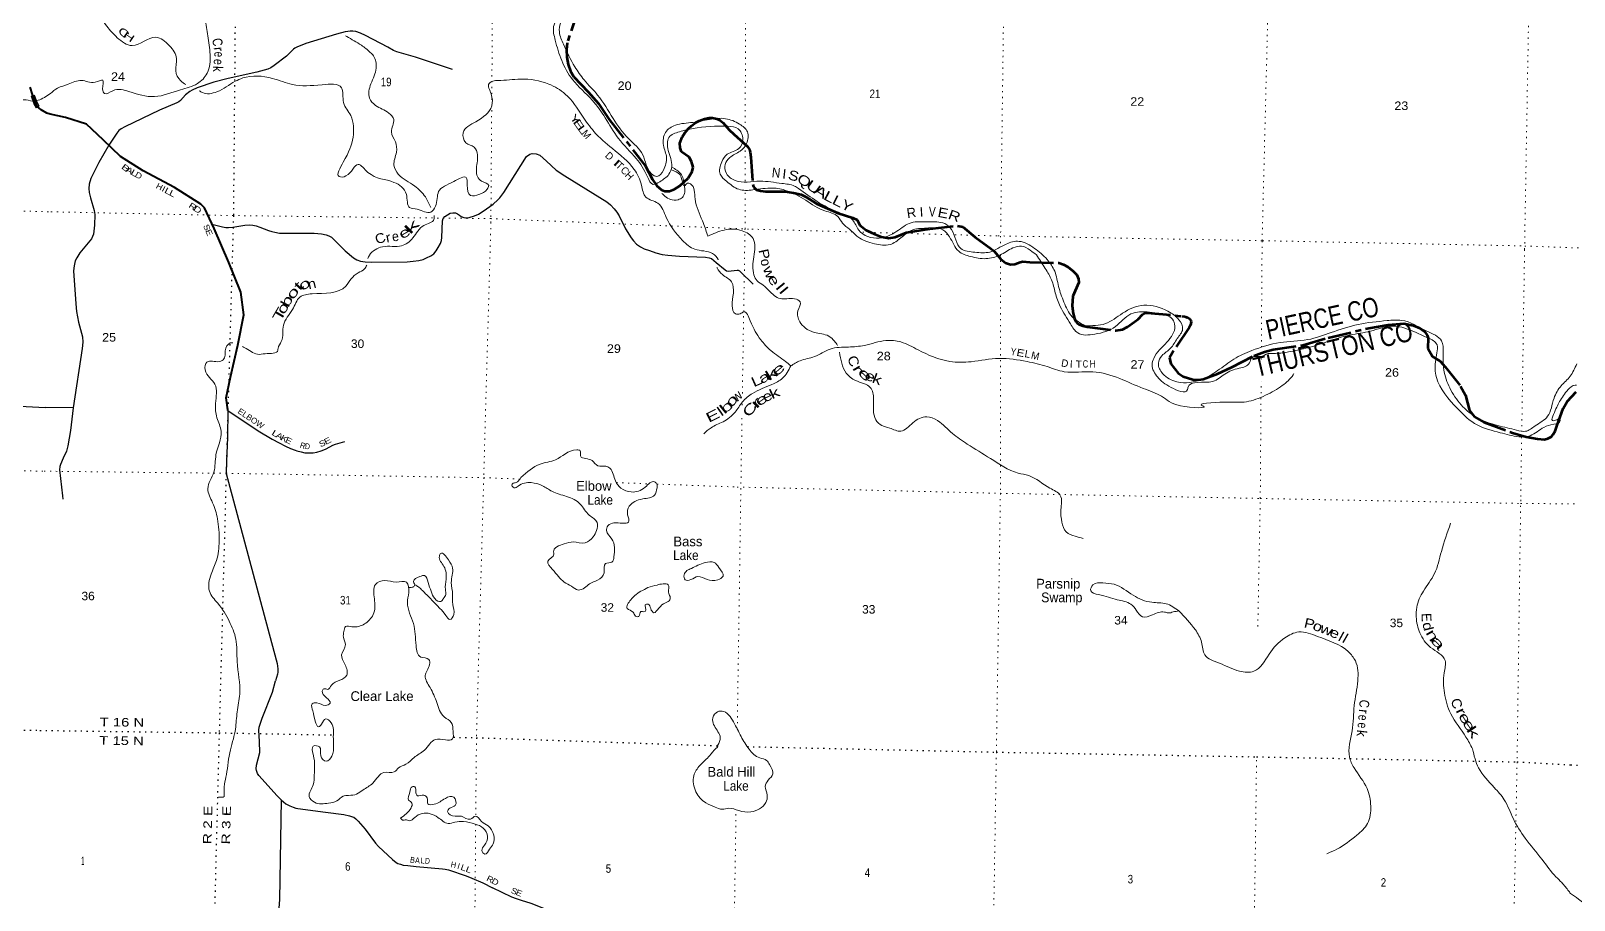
# Model space of a CAD drawing. Header units: feet. Extents: x -518066 to -250644, y -364975 to -177792.
# Drawn here: x -377218 to -345548, y -248936 to -231097 of the extents above; entities that cross this region are included whole.
import ezdxf
from ezdxf.enums import TextEntityAlignment as Align

# ---------------------------------------------------------------- set-up
doc = ezdxf.new("R2010")
doc.units = ezdxf.units.FT
doc.header["$LTSCALE"] = 80
doc.linetypes.add('DOTTED', pattern=[1.5, 0.3, -1.2])
doc.linetypes.add('LONG_DASH_SHORT_DASH', pattern=[9.9, 6, -1.2, 1.5, -1.2])
for name, color, linetype, lineweight in [('11', 7, 'LONG_DASH_SHORT_DASH', 60), ('26', 7, 'Continuous', 40), ('29', 7, 'Continuous', 25), ('30', 7, 'Continuous', 13), ('39', 7, 'Continuous', 13), ('41', 7, 'Continuous', 13), ('6', 7, 'DOTTED', 25), ('61', 7, 'Continuous', 13), ('7', 7, 'DOTTED', 13)]:
    doc.layers.add(name, color=color, linetype=linetype, lineweight=lineweight)
doc.layers.add('12', color=7, linetype='Continuous')
doc.layers.add('27', color=7, linetype='Continuous')

msp = doc.modelspace()

# ---------------------------------------------------------------- linework, layer by layer
at = {"layer": '11'}
for points in [[(-365982.93, -230642.58), (-366212.94, -231343.45), (-366228.82, -231488.41), (-366220.82, -231635.11), (-366193.51, -231786.57), (-366146.11, -231924.13), (-366073.79, -232037.65), (-365930.8, -232188.96), (-365782.3, -232345.1), (-365570.2, -232585.72), (-365347.85, -232913.05), (-364604.91, -233875.25)], [(-364604.91, -233875.25), (-364463.32, -234149.46), (-364375.22, -234275.52), (-364278.59, -234358.71), (-364208.24, -234389.39), (-364115.47, -234386.81), (-364006.77, -234344.73), (-363897.46, -234274.2), (-363728.88, -234117.56), (-363645.02, -233982.35), (-363627.97, -233890.93), (-363657.49, -233778.5), (-363710.15, -233686.11), (-363864.04, -233582.22), (-363894.91, -233499.45), (-363897.77, -233401.24), (-363849.83, -233276.33), (-363798.47, -233190.78), (-363725.06, -233101.73), (-363660.31, -233043.61), (-363571.24, -232980.77), (-363503.72, -232943.35), (-363392.27, -232900.91), (-363296.71, -232883.7), (-363229.07, -232883.64), (-363142.9, -232902.05), (-363079.18, -232931.07), (-363011.18, -232982.17), (-362888.91, -233129.3), (-362791.63, -233219.85), (-362590.22, -233399.03), (-362514.98, -233472.35), (-362473.47, -233532.09), (-362454.26, -233584.08), (-362443.26, -233688.7), (-362402.33, -234250.45), (-362390.98, -234295.41), (-362324.01, -234355.79), (-362242.01, -234379.36), (-362139.2, -234396.45), (-361747.24, -234395.8), (-361568.86, -234417.71), (-361410.24, -234457.73), (-361316.36, -234503.37), (-361091.58, -234647.3), (-360651.92, -234840.26), (-360351.56, -234930.97), (-360259.6, -234971.76), (-360207.67, -235086.63), (-360076.31, -235185.28), (-359901.56, -235271.03), (-359758.51, -235325.39), (-359612.28, -235351.12), (-359479.39, -235330.89), (-359250.47, -235237.25), (-358770.62, -235158.21), (-358199.07, -235095.06), (-358094.64, -235116.55), (-357836.55, -235327.6), (-357512.01, -235569.57), (-357441.2, -235627.81), (-357315.61, -235780.77), (-357220.14, -235859.09), (-357112.11, -235892.19), (-357027.65, -235887.85), (-356913.04, -235841.26), (-356863.1, -235832.86), (-356714.41, -235840.76), (-356123.13, -235860.56), (-356027.98, -235888.32), (-355940.98, -235938.42), (-355826.76, -236028.94), (-355755.5, -236106.11), (-355717.72, -236183.36), (-355715.07, -236260.09), (-355835.81, -236542), (-355847.93, -236738.39), (-355828.84, -236896.02), (-355801.69, -237003.06), (-355774.94, -237061.34), (-355747.29, -237096.01), (-355704.93, -237124.84), (-355631.18, -237153.19), (-355538.47, -237174.13), (-354943.74, -237245.75), (-354813.4, -237227.09), (-354710.3, -237168.61), (-354570.14, -237065.77)], [(-354570.14, -237065.77), (-354496.95, -237010.85), (-354403.96, -236914.53), (-354362.44, -236887.09), (-354341.38, -236880.8), (-354311.36, -236880.4), (-353599.21, -236950.81), (-353539.68, -236959.28), (-353489.07, -236975.94), (-353442.04, -237003.25), (-353412.68, -237039.14), (-353407.27, -237067.64), (-353410.7, -237101.28), (-353423.53, -237139.83), (-353446.45, -237184.04), (-353799.72, -237713.33), (-353850.46, -237809.84), (-353823.53, -237932.48), (-353671.71, -238118.61), (-353569.74, -238188.57), (-353370.3, -238253.03), (-353248.31, -238259.23), (-353158.96, -238244.83), (-352867.22, -238136.76), (-352574.62, -237998.88), (-352122.17, -237766.17), (-351900.26, -237681.04), (-351726.41, -237633.28), (-351115.06, -237547.75), (-350597.61, -237395.76), (-349760.34, -237196.57), (-349362.27, -237128.29), (-349040.27, -237099.21), (-348846.1, -237141.26), (-348713.13, -237197.45), (-348618.97, -237267.62), (-348563.9, -237342.07), (-348542.66, -237401.18), (-348552.15, -237610.23), (-348456.36, -237780.48), (-348294.59, -237876.06), (-348192.42, -237992.18), (-347878.04, -238389.8), (-347778.79, -238573.48), (-347691.84, -238889.29), (-347589.13, -239019.6), (-347403.81, -239124.46), (-346811.69, -239347.83), (-346532.53, -239431.01), (-346296.95, -239472.02), (-346156.6, -239479.87), (-346089.17, -239464.79), (-346019.85, -239425.48), (-345983.14, -239388.17), (-345936.4, -239313.02), (-345892.71, -239189.86), (-345774.11, -238846.59), (-345688.87, -238705.83), (-345503.5, -238502.34)]]:
    msp.add_lwpolyline(points, dxfattribs=at)
at = {"layer": '26'}
for points in [[(-377079.56, -232653.84), (-377122.78, -232576.93), (-377187.38, -232399.55), (-377234.23, -232252.66)], [(-376824.36, -232806.98), (-376892.61, -232783.12), (-377006.06, -232720.41), (-377054.21, -232676.8), (-377079.56, -232653.84)], [(-373177.36, -238890.42), (-373177.33, -238874.6), (-373210.37, -238626.77), (-373120.62, -238201.54), (-372969.68, -237543.78), (-372849.32, -236921.83), (-372909.83, -236462.45), (-373157.25, -235849.79), (-373459.83, -235149.92), (-373655.43, -234729), (-373695.93, -234685.19), (-373730.46, -234654.96), (-374272.93, -234308.63), (-374915.54, -233966.37), (-375377.94, -233672.72), (-375731.28, -233334.23), (-376074.81, -233013.97), (-376504.99, -232873.6), (-376824.36, -232806.98)]]:
    msp.add_lwpolyline(points, dxfattribs=at)
at = {"layer": '29'}
msp.add_line((-376351.73, -238836.19), (-376923.74, -238826.94), dxfattribs=at)
for points in [[(-368568.57, -231890.46), (-369325.07, -231639.15), (-369704.91, -231526.86), (-369777.2, -231497.71), (-369894.83, -231431.86), (-370348.04, -231190.02), (-370452.7, -231145.75), (-370550.9, -231112.29), (-370608.09, -231104.72), (-370663.13, -231103.65), (-370713.84, -231109.04), (-370771.03, -231116.61), (-370943.69, -231164.11), (-371578.18, -231358.44), (-371759.47, -231431.86), (-371798.32, -231453.45), (-371828.53, -231475.04), (-371975.28, -231617.55), (-372225.63, -231807.57), (-372292.53, -231855.07), (-372355.12, -231885.3), (-372579.56, -231945.76), (-373170.9, -232071)], [(-373170.9, -232071), (-373462.25, -232148.74), (-373807.55, -232265.34), (-373910.07, -232311.76), (-373954.31, -232338.75), (-374044.95, -232412.17), (-374148.54, -232524.45), (-374179.84, -232551.44), (-374221.92, -232576.27), (-374575.86, -232727.42), (-375288.05, -233064.26), (-375367.9, -233107.45), (-375413.22, -233141.99), (-375456.39, -233193.82), (-375617.16, -233443.56)], [(-375617.16, -233443.56), (-375823.28, -233798.4), (-375987.3, -234126.61), (-376023.99, -234245.36), (-376030.46, -234333.9), (-376018.59, -234414.87), (-375995.93, -234523.91), (-375918.24, -234783.02), (-375908.52, -234866.16), (-375909.6, -235085.32), (-375935.5, -235266.7), (-375973.27, -235367.1), (-376039.09, -235448.08), (-376211.75, -235655.37), (-376275.41, -235751.45), (-376306.71, -235819.47), (-376331.52, -235915.56), (-376341.24, -236018.12), (-376298.07, -236700.45), (-376281.88, -236854.84), (-376237.64, -237071.84), (-376159.95, -237374.14), (-376152.39, -237485.35), (-376168.58, -237615.98), (-376351.73, -238836.19)], [(-369096.26, -235756.87), (-369008.87, -235710.46), (-368951.67, -235670.51), (-368898.8, -235613.29), (-368856.71, -235545.27), (-368814.63, -235457.83), (-368793.05, -235397.37), (-368783.33, -235337.98), (-368774.7, -235169.56), (-368770.38, -234992.5), (-368757.43, -234949.32), (-368722.9, -234906.13), (-368666.79, -234869.43), (-368610.68, -234841.35), (-368556.72, -234830.56), (-368507.08, -234832.71), (-368461.76, -234849.99), (-368420.76, -234880.22), (-368386.22, -234903.98), (-368334.43, -234927.72), (-368289.11, -234936.37), (-368222.2, -234927.72), (-368114.3, -234893.17), (-368032.28, -234856.47), (-367937.33, -234798.17), (-367732.3, -234651.34), (-367633.02, -234564.97), (-367592.02, -234521.78), (-367510.01, -234413.82), (-367043.84, -233675.34), (-366981.25, -233627.84), (-366927.3, -233610.57), (-366847.45, -233619.21), (-366776.23, -233645.12), (-366633.79, -233770.35), (-366435.24, -233956.05), (-366258.27, -234072.65), (-365395, -234608.15)], [(-365395, -234608.15), (-365322.7, -234665.38), (-365250.41, -234746.34), (-365195.37, -234820.84), (-365146.82, -234893.17), (-365013.01, -235156.61), (-364900.78, -235346.62), (-364853.31, -235407.08), (-364790.71, -235471.86), (-364706.55, -235528), (-364628.85, -235566.87), (-364525.26, -235605.73), (-364393.61, -235651.08), (-364261.97, -235683.47), (-364145.42, -235698.59), (-363908.03, -235722.33), (-363372.8, -235743.93), (-363296.19, -235751.49), (-363251.94, -235769.84), (-363152.67, -235851.89), (-362971.38, -236003.04), (-362940.09, -236019.24), (-362906.64, -236028.95), (-362725.35, -236007.36), (-362700.54, -236006.28), (-362676.8, -236019.24), (-362651.97, -236041.91), (-362397.31, -236296.7)], [(-373501.06, -235061.18), (-373288.52, -235118.81), (-373218.37, -235130.69), (-373161.18, -235131.77), (-373071.61, -235122.05), (-372825.58, -235087.5), (-372723.08, -235077.78), (-372661.56, -235083.18), (-372595.74, -235097.22), (-372519.12, -235126.37), (-372338.92, -235192.23), (-372270.6, -235211.28), (-372211.59, -235228.93), (-372114.14, -235246.91), (-372048.64, -235247.29), (-371858.72, -235247.29), (-371401.19, -235251.6), (-371254.44, -235262.4), (-371159.47, -235281.83), (-371103.37, -235303.43), (-371051.57, -235333.66), (-370930.71, -235445.94), (-370766.69, -235614.36), (-370598.35, -235756.87), (-370530.37, -235792.5), (-370455.91, -235821.65), (-370355.56, -235835.69), (-370235.78, -235843.24), (-369493.37, -235834.61), (-369370.35, -235825.97), (-369255.97, -235808.7), (-369169.64, -235787.11), (-369096.26, -235756.87)], [(-377831.46, -238779.19), (-376927.01, -238826.86)], [(-376351.73, -238836.19), (-376401.67, -239295.9), (-376457.78, -239611.16), (-376488, -239723.44), (-376552.74, -239865.95), (-376613.17, -239995.51), (-376626.12, -240038.69), (-376630.43, -240103.47), (-376565.69, -240638.97), (-376561.37, -240708.06)], [(-373177.36, -238890.42), (-373183.85, -239434.11), (-373206.51, -239931.82), (-373210.83, -240177.98), (-372277.41, -243649.04), (-372165.19, -244080.89), (-372152.25, -244186.69), (-372152.25, -244255.79), (-372156.56, -244296.82), (-372199.72, -244435.02)], [(-373177.36, -238890.42), (-372551.51, -239302.37), (-372264.48, -239477.27), (-372124.19, -239552.86), (-371990.39, -239619.79), (-371886.79, -239667.31), (-371796.15, -239704), (-371757.3, -239716.97), (-371673.13, -239738.55), (-371597.6, -239753.68), (-371532.85, -239755.82), (-371427.1, -239753.66), (-371347.25, -239745.04), (-371260.92, -239716.95), (-371172.44, -239682.42), (-371081.79, -239632.74), (-371019.21, -239600.35), (-370965.25, -239578.77), (-370774.25, -239523.71)], [(-372084.31, -246878.36), (-372163.42, -246795.96), (-372538.64, -246375.21), (-372564.34, -246334.81), (-372586.83, -246278.56), (-372592.45, -246241.06), (-372586.22, -246165.41), (-372516.68, -245908.86), (-372523.84, -245679.48), (-372537.01, -245450.01), (-372530.61, -245387.93), (-372475.89, -245223.52), (-372468.18, -245203.51), (-372261.99, -244671.18), (-372199.72, -244435.02)], [(-372084.31, -246878.36), (-372115.56, -248922.04), (-372141.45, -249284.8), (-372167.36, -249457.55), (-372193.25, -249569.83), (-372417.7, -250303.99), (-372538.56, -250658.12), (-372598.99, -250908.6), (-372605.47, -250992.81), (-372588.21, -251053.27), (-372521.3, -251159.08), (-372357.27, -251349.09), (-372193.25, -251539.11), (-371856.57, -251996.88), (-371757.3, -252122.12), (-371511.26, -252351.01)], [(-372084.31, -246878.36), (-371986.06, -246957.08), (-371906.21, -247002.42), (-371834.99, -247030.49), (-371783.19, -247045.61), (-371736.79, -247055.33), (-371171.34, -247133.06), (-370795.82, -247180.57), (-370680.35, -247203.24), (-370618.85, -247223.75), (-370590.79, -247236.71), (-370550.86, -247265.86), (-370497.99, -247318.76), (-370359.86, -247478.55), (-370144.04, -247763.58), (-370083.61, -247834.84), (-369798.73, -248104.75), (-369721.04, -248163.05), (-369685.42, -248185.72), (-369634.71, -248199.76), (-369575.36, -248215.95), (-369479.32, -248225.67), (-369310.98, -248242.94), (-368771.43, -248290.45), (-368718.55, -248300.16), (-368650.57, -248316.36), (-368283.68, -248437.28), (-368171.45, -248482.62), (-367942.68, -248584.11), (-367744.13, -248683.44)], [(-365588.04, -249462.73), (-365953.43, -249282.98), (-366193.31, -249182.91), (-366259.3, -249162.8), (-366339.47, -249147.21), (-366601.81, -249130.41), (-366694.56, -249106.37), (-366954.45, -249004.43), (-367149.9, -248944.79), (-367255.31, -248909.08), (-367344.58, -248874.64), (-367744.13, -248683.44)]]:
    msp.add_lwpolyline(points, dxfattribs=at)
at = {"layer": '39'}
for points in [[(-375275.25, -226010.1), (-375603.82, -226696.6), (-376007.53, -227340.7), (-376226.23, -227965.04), (-376456.19, -228685.73), (-376601.28, -229204.48), (-376500.42, -229647.96), (-376111.62, -230189.58), (-375858.8, -230685.25), (-375657.97, -231003.38), (-375444.02, -231237.25), (-375138.82, -231399.92), (-374656.69, -231227.16), (-374373.75, -231403.62), (-374228.43, -231664.76), (-374245.67, -231917.81), (-374145.75, -232116.06), (-374037.74, -232200.83)], [(-374252.89, -226026.92), (-374427.81, -226279.4), (-374465.61, -226570.37), (-374468.59, -227127.11), (-374435.36, -227678.28), (-374396.65, -227954.14), (-374361.75, -228372.67), (-374321.82, -228710.86), (-374246.15, -228920.86), (-373967.47, -229117.37), (-373650.23, -229121.4), (-373301.94, -229051.46), (-373116.51, -228997.54), (-372797.48, -228858.89), (-372641.35, -228899.06), (-372507.73, -228973.12), (-372509.71, -228971.09), (-372245.26, -229020.68), (-371909.29, -228972.69), (-371596.41, -228844.01), (-371389.62, -228848.65), (-371068.18, -228997.46), (-370815.87, -229374.53), (-370596.82, -229680.83), (-370380.02, -230007.2), (-370195.16, -230158.29), (-369771.99, -230201.86), (-369120.64, -230145.83), (-368805.64, -230009.13), (-368396.48, -229889.71), (-367963.96, -229828.88), (-367643.04, -229859.1), (-367542.92, -229882.48), (-367526.07, -229820.38), (-367313.6, -229851.23), (-366888.62, -229910.9), (-366292.8, -230119.48), (-365993.19, -230247.91), (-365940.24, -230349.09), (-366032.09, -230466.51), (-366324.55, -230728.11), (-366490.75, -231009.41), (-366458.07, -231285.2), (-366324.81, -231706.99), (-366102.75, -232093.72), (-365700.44, -232518.93), (-365429.91, -232884.18), (-365164.01, -233297.6), (-364793.74, -233716.37), (-364561.54, -234095.2), (-364448.99, -234247.38), (-364313.76, -234192.82), (-364125.08, -234040.45), (-364066.87, -233882.4), (-364136.99, -233549.86), (-364123.59, -233282.69), (-363909.27, -233166.83), (-363627.28, -233100.06), (-362911.81, -233054.89), (-362703.6, -233105.78), (-362607.94, -233324.08), (-362688.62, -233511.99), (-362927.06, -233629.56), (-363037.46, -233784.94), (-363070.79, -234039.79), (-362936.1, -234188.23), (-362691.1, -234348.13), (-362402.1, -234361.86), (-361995.96, -234322.8), (-361709.47, -234376.69), (-361316.35, -234574.65), (-360923.45, -234790.7), (-360657.85, -234908.65), (-360559.18, -235046.59), (-360418.11, -235166.97), (-360245.4, -235325.95), (-359905.78, -235466.95), (-359586.66, -235481.06), (-359364.05, -235345.2), (-359151.26, -235191.12), (-358841.42, -235144.81), (-358528.4, -235164.88), (-358367.71, -235321.69), (-358176.66, -235619.59), (-357933.02, -235727.21), (-357618.29, -235771.41), (-357330.21, -235698.7), (-357065.28, -235551.32), (-356886.08, -235513.39), (-356712.46, -235600.02), (-356583.06, -235690.11)], [(-374013.27, -226030.89), (-374209.94, -226360.56), (-374292.77, -226719.3), (-374294.64, -227187.61), (-374265.85, -227772.89), (-374235.44, -228707.94), (-374163.34, -228883.73), (-373771.35, -229011.32), (-373279.77, -228884.91), (-373182.43, -228809.77), (-373185.13, -228705.22), (-373133.7, -228607.38), (-373089.57, -228611.96), (-373064.41, -228686.65), (-373073.75, -228791.05), (-373001.7, -228810.06), (-372820.03, -228735.99), (-372537.61, -228793.85), (-372251.87, -228908.04), (-371905.84, -228858.17), (-371591.33, -228759.65), (-371232.28, -228792.36), (-370946.98, -228940.71), (-370765.69, -229216.38), (-370654.74, -229336.38), (-370486.03, -229654.1), (-370218.46, -229934.88), (-369876.84, -230075.91), (-369406.32, -230027.62), (-369124.79, -229997.03), (-368706.61, -229799.34), (-368063.07, -229725.11), (-367500.44, -229698.1), (-367074.7, -229697.48), (-366436.5, -229888.51), (-365983.75, -230135.47), (-365854.06, -230362.24), (-365908.74, -230558.53), (-366146.13, -230752.49), (-366349.29, -230938.85), (-366371.62, -231117.46), (-366288.47, -231371.78), (-366053.34, -231837.07), (-365861.91, -232104.83), (-365586.69, -232415.86), (-365269.41, -232896.27), (-364953.28, -233308.32), (-364662.25, -233639.66), (-364478.44, -234033.95), (-364374.66, -234085.52), (-364236.44, -233952.6), (-364172.99, -233698.14), (-364234.08, -233446.11), (-364194.58, -233179.28), (-363991.93, -233033.12), (-363633.75, -232975.36), (-362960.06, -232899.51), (-362676.28, -233009.65), (-362513.63, -233170.51), (-362530.67, -233407.47), (-362661.14, -233562.59), (-362875.72, -233698.56), (-362969.82, -233836.05), (-362944.06, -234023.31), (-362767.16, -234168.27), (-362255.23, -234180.81), (-361806.01, -234228.73), (-361547.63, -234282.27), (-361465.91, -234331.55), (-361083.69, -234597.71), (-360644.69, -234820.38), (-360355.47, -234976.82), (-360227.57, -235185.48), (-359807.94, -235351.61), (-359446.69, -235209.48), (-359153.3, -235034.32), (-358809.68, -235016.58), (-358460.72, -235053.18), (-358325.68, -235173.48), (-358135.79, -235563.83), (-357843.56, -235639.91), (-357538.26, -235635.75), (-357202.84, -235471.18), (-356939.08, -235416.24), (-356619.59, -235561), (-356363.41, -235789.38), (-356207.77, -236028.54), (-356127.36, -236341.12), (-356018.94, -236662.09), (-355852.03, -236963.71), (-355585.23, -237145.99)], [(-374259.64, -228903.67), (-374198.41, -229277.24), (-374237.68, -229684.78), (-374202.81, -229946.52), (-374054.54, -230292.12), (-373833.35, -230588.4), (-373658.03, -230859.97), (-373585.98, -231198.57), (-373540.59, -231581.05), (-373599.62, -231964.21), (-373801.13, -232178.73), (-374144.11, -232305.02), (-374682.05, -232444.91), (-375204.91, -232343.79), (-375538.03, -232325.48), (-375705.44, -232383.65), (-375746.39, -232286.65), (-375744.2, -232111.81), (-375899.31, -232150.04), (-376177.99, -232114.33), (-376452.07, -232191.25), (-376669.98, -232272.9), (-376817.63, -232383.63)], [(-370760.88, -231196.85), (-370734.56, -231212.72), (-370435.58, -231391.4), (-370252.68, -231538.44), (-370189.29, -231607.59), (-370132.21, -231859.57), (-370238.68, -232181.83), (-370268.49, -232476.92), (-370143.84, -232625.24), (-369872.72, -232783.46), (-369771.96, -232915.39), (-369819.32, -233168.05), (-369737.57, -233374.11), (-369716.1, -233583.42), (-369767.7, -233854.12), (-369677.64, -234038.18), (-369341.32, -234281.65), (-369121.23, -234505.55), (-369009.97, -234718.49)], [(-373762.38, -232325.4), (-373699.05, -232364.95), (-373401.61, -232346.62), (-373025.39, -232132.32), (-372869.9, -232063.94), (-372261.53, -232071.68), (-371851.46, -232199.51), (-371238.99, -232201.26), (-370844.15, -232262.57), (-370799.8, -232568.65), (-370652.55, -232835.85), (-370605.88, -233276.64), (-370807.13, -233790.65), (-370893.2, -234087.04), (-370752.47, -234074.76), (-370500.46, -233836.76), (-370299.69, -234000.12), (-369766.1, -234205.89), (-369512.15, -234452.33), (-369445.29, -234724.54), (-369289.06, -234756.67), (-369010.7, -234818.51), (-368914.79, -234697.11), (-368850.76, -234396.43), (-368540.91, -234189.31), (-368282.84, -234108.18), (-368264.68, -234261.17), (-368195.06, -234473.1), (-368022.13, -234455.2), (-367854.06, -234344.78), (-367823.03, -234272.81), (-367970.5, -234182.5), (-368076.2, -233964.07), (-368052.05, -233640.77), (-368122.39, -233485.1), (-368289.91, -233392.52), (-368345.59, -233188.8), (-368085.68, -232960.95), (-367760.3, -232637.46), (-367773.28, -232392.07), (-367814.73, -232174.46), (-367633.24, -232114.46), (-367629.22, -232114.51), (-367166.99, -232086.22), (-366589.91, -232188.03), (-366253.11, -232393.31), (-365897.34, -232846.07), (-365664.33, -233160.59), (-365283.19, -233513.17), (-364836.71, -233938.94), (-364688.15, -234262.43), (-364596.87, -234508.81), (-364351.44, -234634.55), (-364178.36, -234924.18), (-363842.94, -235398.79), (-363592.18, -235578.86), (-363227.79, -235665.91), (-363110.89, -235792.01), (-363110.18, -235793.52)], [(-376817.63, -232383.63), (-377070.5, -232519.76), (-377181.8, -232539.47)], [(-377181.8, -232539.47), (-377511.59, -232541.01), (-377637.59, -232705.57), (-377758.26, -233007.17), (-378225.41, -233327.9), (-378739.64, -233587.27), (-379134.75, -233623.55), (-379352, -233925.2), (-379665.11, -234291.34), (-379890.05, -234371.34), (-379991, -234490.11), (-380194.87, -234725.58), (-380574.33, -234987.69), (-380685.08, -235194.85), (-380732.44, -235350.94), (-380780.64, -235549.3), (-381056.79, -235877.94), (-381435.78, -236319.27), (-381814.9, -236665.95), (-382055.83, -236842.28), (-382382.46, -236976.6), (-382396.54, -236976.31), (-382666.88, -237113.78), (-382849.68, -237301.36), (-383036.41, -237585.5), (-383152.06, -237836.86), (-383227.74, -238000.43), (-383313.92, -238185.94)], [(-364064.61, -233894.79), (-363881.93, -234027.46), (-363806.58, -234263.59), (-363847.91, -234516.33), (-363936.84, -234561.43), (-364091.42, -234557.45), (-364205.01, -234487.67), (-364266.59, -234434.62)], [(-364073.3, -233947), (-363902.24, -234045.29), (-363855.61, -234170.51), (-363806.76, -234277.66), (-363741.82, -234224.22), (-363683.75, -234237.01), (-363585.19, -234543.79), (-363438.25, -234995.9), (-363331.48, -235288.71), (-363323.63, -235311.61)], [(-368942.72, -234887.1), (-368946.31, -234968.07), (-369152.65, -235088.05), (-369376.8, -235346.5), (-369609.75, -235506.35), (-369999.6, -235527.52), (-370268.84, -235698.97), (-370304.35, -235765.91)], [(-363323.63, -235311.61), (-362990.79, -235184.51), (-362619.47, -235199.28), (-362396.59, -235360.9), (-362383.16, -235730.92), (-362379.83, -236104.82), (-362313.11, -236228.28), (-362187.72, -236318.32), (-362070.6, -236426.34), (-361843.73, -236590.03), (-361544.58, -236595.84), (-361430.89, -236657.59), (-361477.42, -236843.93), (-361438.03, -237065.53), (-361327.16, -237191.56), (-361141.59, -237286.38), (-360845.31, -237360.5), (-360728.14, -237464.5), (-360662.97, -237551.76)], [(-370326.77, -235907.28), (-370368.8, -235983.12), (-370504.34, -236061.8), (-370644.45, -236184.64), (-370754.77, -236333.99), (-371447.59, -236494.02), (-371697.45, -236561.19), (-371849.26, -236816.54), (-372036.02, -237135.77), (-372078.41, -237472.91), (-372146.47, -237614.76), (-372148.88, -237646.89), (-372406.87, -237722), (-372569.68, -237734), (-372829.06, -237600.05), (-372877.15, -237577.02)], [(-356583.06, -235690.11), (-356399.89, -235975.85), (-356270.28, -236208.65), (-356195.26, -236470.91), (-356092.38, -236753.62), (-355884.02, -237112.04), (-355733.72, -237296.86), (-355386.62, -237321.38), (-354958.91, -237164.01), (-354642.4, -236906.73), (-354465.13, -236862.75), (-354051.94, -236902.18), (-353790.28, -237014.05), (-353741.8, -237151.35), (-353904.64, -237484.95), (-354175.93, -237819.18), (-354209.7, -237949.4), (-354098.38, -238200.06), (-353819.91, -238412.64), (-353483.12, -238459.14), (-353472.55, -238417.06), (-352966.92, -238290.83), (-352718, -238139.22), (-352419.3, -238020.41), (-352211.1, -237912.51), (-352157.48, -237800.63), (-351901.86, -237753.63), (-351899.82, -237751.65), (-351734.72, -237717.56), (-351308.35, -237666.71), (-350972.01, -237588.57), (-350506.25, -237439.73), (-350145.5, -237337.78), (-349726.81, -237258.69), (-349279.73, -237157.84), (-349021.17, -237197.31), (-348573.74, -237387.92), (-348376.48, -237511.03), (-348388.65, -237840.52), (-348375.21, -238208.52), (-347941.46, -238849.2), (-347538.02, -239183.98), (-347064.08, -239342.77), (-346679.55, -239426.05), (-346452.36, -239404.82), (-346169.07, -239233.55), (-345963.43, -239169.83), (-345833.97, -239095.1), (-345841.62, -239064.85), (-345904.02, -239076.12), (-345994.6, -239093.06), (-345968.91, -238966.75), (-345845.11, -238703), (-345671.36, -238459.99), (-345529.62, -238367.32), (-345501.5, -238366.92)], [(-363141.42, -235951.69), (-363137.11, -235960.52), (-363026.38, -236098.61), (-362839.49, -236247.72), (-362802.27, -236481.35), (-362825.58, -236738.34), (-362759.38, -236904), (-362660.97, -236903.24), (-362588.21, -236865.98), (-362453.9, -237044.57), (-362237.91, -237435.25), (-362029.87, -237659), (-361731.45, -237881.88), (-361624.81, -237972.73)], [(-355585.23, -237145.99), (-355167.02, -237105.08), (-354814.92, -236892.48), (-354377.07, -236727.19), (-353882.62, -236852.07), (-353657.89, -237025.78), (-353581.98, -237217.7), (-353692.88, -237413.27), (-353829.91, -237610.52), (-354006.54, -237763.04), (-354078.78, -237918.91), (-353993.06, -238129.04), (-353698, -238299.62), (-353177.21, -238245.94), (-352863.72, -238069.03), (-352529.39, -237832.08), (-352161.71, -237657.86), (-351583.29, -237492.36), (-351014.23, -237433.26), (-350532.46, -237288.64), (-349980.12, -237120.79), (-349384.73, -237043.94), (-349087.44, -237037.68), (-348570.09, -237257.32), (-348269.38, -237458.12), (-348232.18, -237693.77), (-348213.24, -238104.05), (-348075.26, -238469.62), (-347828.52, -238810.44), (-347554.12, -239026.99), (-347114.44, -239195.4), (-346730.07, -239290.73), (-346543.61, -239315.22), (-346347.44, -239205.15), (-346091.92, -239007.4), (-345960.75, -238637.21), (-345812.93, -238379.8), (-345629.75, -238185.15), (-345494.65, -237928.8)], [(-373075.32, -237499.9), (-373082.82, -237498.33), (-373218.71, -237605.14), (-373255.67, -237829.8), (-373348.71, -237882.88), (-373603.89, -237893.71), (-373642.05, -238054.02), (-373440.89, -238346.02), (-373427.8, -238742.16), (-373399.36, -239035.99), (-373314.48, -239312.44), (-373418.97, -239797.54), (-373463.58, -240150.73), (-373586.36, -240492.88), (-373489.56, -240779.54), (-373389.27, -241108.44), (-373352.86, -241567.19), (-373410.12, -241968.47), (-373518.04, -242246.49), (-373552.58, -242597.8), (-373382.96, -242843.17), (-373146.62, -243212), (-373012.65, -243577.51), (-372984.33, -244040.18), (-372932.46, -244706.15), (-372985.27, -245073.32), (-373019.81, -245424.63), (-373062.52, -245627.1), (-373123.58, -245851.44), (-373206.29, -246360.94), (-373251.6, -246770.4), (-373254.07, -246806.55), (-373304.49, -246824), (-373366.76, -246825.22)], [(-361628.71, -237978.68), (-361432.02, -237865.59), (-361135.76, -237780.92), (-360816.55, -237628.2), (-360436.46, -237584.79), (-360112.71, -237550.72), (-359669.67, -237451.83), (-359362.8, -237481.86), (-359011.39, -237643.11), (-358361.72, -237880.52), (-357920, -237886.14), (-357350.84, -237819), (-356773.31, -237884.64), (-356360.91, -237986.36), (-356012.81, -238091.29), (-355426.46, -238094.73), (-354871.93, -238232.43), (-354392.5, -238433.5), (-354012.98, -238595.11), (-353627.89, -238792.97), (-353168.04, -238794.8), (-353174.04, -238792.71), (-352727.24, -238713.97), (-352271.31, -238707.71), (-351878.06, -238576.03), (-351536.15, -238375.36), (-351316.5, -238155.04), (-351300.19, -238125.33)], [(-360623.58, -237690.2), (-360487.5, -238118.6), (-360294.49, -238272.01), (-359991.01, -238412.55), (-359923.82, -238658.63), (-359878.9, -239079.29), (-359755.86, -239195.43), (-359593.88, -239249.75), (-359365.74, -239312.95), (-359116.55, -239139.24), (-358833.86, -239016.2), (-358609.94, -239095.43), (-358305.98, -239356.58), (-358001.51, -239577.53), (-357527.28, -239873.01), (-356958.7, -240171.69), (-356738.47, -240224.74), (-356303.92, -240481.52), (-356092.91, -240628.92), (-356078.5, -240920.56), (-356059.7, -241182.1), (-355973.83, -241380.18), (-355786.18, -241468.99), (-355622.07, -241513.29)], [(-361624.13, -237971.69), (-361789.98, -238224.85), (-362010.48, -238352.7), (-362406.39, -238536.61), (-362617.45, -238712.81), (-362766.68, -238921.97), (-363014.14, -239117.81), (-363258.68, -239241.33), (-363410.86, -239366.03)], [(-367161.37, -240265.05), (-366766.28, -239986.66), (-366449.89, -239898.22), (-366013.59, -239696.74), (-365943.52, -239713.71), (-365938.83, -239820.3), (-365831.09, -239875.94), (-365701.06, -239915.79), (-365579.9, -240021.85), (-365421.38, -240031.91), (-365335.52, -240071.19), (-365222.35, -240333.93), (-365109.72, -240480.08), (-364897.85, -240559.16), (-364609.44, -240460.32), (-364417.3, -240352.21), (-364373.64, -240392.96), (-364368.67, -240477.45), (-364420.74, -240625.53), (-364662.69, -240702.85), (-364937.68, -240852.11), (-364972, -241026.55), (-364951.84, -241179.57), (-365074.62, -241202.13), (-365251.23, -241193.85), (-365374.47, -241252.58), (-365403.84, -241352.71), (-365297.57, -241524.91), (-365252, -241893.33), (-365293.47, -241997.32), (-365424.41, -242029.82), (-365454.92, -242220.39), (-365587.32, -242369.46), (-365754.93, -242443.7), (-365856.41, -242528.84), (-365981.45, -242571.47), (-366125.08, -242495.28), (-366270.62, -242411.02), (-366514.33, -242148.62), (-366606.62, -241982.63), (-366484.31, -241837.45), (-366491.73, -241789.12), (-366274.8, -241625.05), (-366085.53, -241585.24), (-365844.76, -241602.37), (-365676.55, -241479.89), (-365610.65, -241350.08), (-365596.53, -241185.44), (-365759.33, -241036.64), (-365943.23, -240809.18), (-366224.39, -240650.83), (-366524.31, -240546.51), (-366719.66, -240431.47), (-366949.81, -240368.24), (-367219.79, -240439.18), (-367302.59, -240476.32), (-367343.77, -240397.4), (-367293.27, -240373.92), (-367234.74, -240350.55), (-367161.37, -240265.05)], [(-348081.51, -241203.16), (-348271.5, -241779.63), (-348413.8, -242236.11), (-348639.18, -242593.03), (-348777.93, -242926.94), (-348788.41, -243121.78), (-348712.24, -243452.39), (-348493.06, -243748.64), (-348195.19, -244015.74), (-348214.49, -244272.78), (-348209.6, -244682.88), (-348080.43, -245110.65), (-347767.15, -245589), (-347632.65, -245832.42)], [(-369335.73, -242462.49), (-369364.99, -242393.77), (-369239.27, -242296.88), (-369138.57, -242274.04), (-369064.04, -242415.69), (-369006.08, -242597.33), (-368927.66, -242749.08), (-368803.88, -242806.93), (-368754.99, -242751.27), (-368701.65, -242661.5), (-368712.46, -242562.87), (-368697.76, -242352.01), (-368740.6, -242086.14), (-368834.35, -241875.91), (-368807.57, -241821.98), (-368648.58, -241954.65), (-368564.31, -242120.54), (-368590.17, -242419.71), (-368563.11, -242663.26), (-368561.64, -242866.29), (-368536.11, -243071.64), (-368617.79, -243179.14), (-368703.04, -243091.63), (-368823.75, -242949.39), (-368982.33, -242784.56), (-369123.12, -242642.07), (-369198.46, -242564.73), (-369264.03, -242509.63), (-369335.73, -242462.49)], [(-363662.48, -242128.61), (-363379.84, -242009.6), (-363197.02, -242003.88), (-363097.97, -242111.67), (-363013.8, -242285.6), (-363123.24, -242364.61), (-363341.99, -242353.79), (-363528.01, -242295.14), (-363675.4, -242357.59), (-363793.91, -242360.1), (-363812.75, -242261.37), (-363753.41, -242173.69), (-363662.48, -242128.61)], [(-371011.54, -245576.61), (-371058.21, -245294.8), (-371167.68, -245217.03), (-371253.37, -245324.48), (-371310.3, -245380.04), (-371383.12, -245262.53), (-371432.7, -245052.86), (-371444.96, -244909.99), (-371346.25, -244885.12), (-371172.22, -244939.59), (-371079.28, -244894.54), (-371150.15, -244781.08), (-371238.83, -244647.29), (-371208.11, -244599.44), (-371121.9, -244610.59), (-371050.56, -244527.08), (-370876.57, -244424.77), (-370736.69, -244320.02), (-370770.15, -244106.53), (-370841.87, -243900.59), (-370762.92, -243690.55), (-370805.17, -243537.25), (-370793.69, -243422.82), (-370758.29, -243322.77), (-370629.79, -243324.41), (-370370.02, -243267.41), (-370192.91, -243076.7), (-370168.71, -242749.38), (-370144.97, -242458.22), (-369959.19, -242376.17), (-369718.63, -242409.38), (-369509.84, -242414.04), (-369464.25, -242621.65), (-369491, -242832.36), (-369367.83, -243258.04), (-369313.33, -243715.01), (-369217.85, -243947.38), (-369049.77, -243995.75), (-369037.05, -244102.44), (-369124.24, -244328.46), (-369026.9, -244572.91), (-368888.19, -244880.2), (-368733.28, -245177.64), (-368590.08, -245288), (-368552.27, -245475.42), (-368566.24, -245628), (-368709.05, -245646.28), (-368917.79, -245637.6), (-369143.47, -245857.84), (-369354.23, -246009.93), (-369520.62, -246146.51), (-369672.19, -246222.97), (-369761.6, -246306.25), (-369972.57, -246315.63), (-370198.22, -246533.86), (-370406.85, -246675.93), (-370532.4, -246758.75), (-370697.42, -246786.81), (-370812.09, -246803.44), (-370937.79, -246898.32), (-371109.09, -246946.39), (-371398.05, -246928.65), (-371504.98, -246808.7), (-371423.69, -246572.55), (-371401.01, -246365.8), (-371394.85, -246195.03), (-371423.81, -245943.41), (-371421.69, -245774.6), (-371297.41, -245792.26), (-371267.56, -245973.54), (-371156.51, -246085.5), (-371040.69, -245978.43), (-371005.97, -245771.84), (-371011.54, -245576.61)], [(-369336.53, -242460.61), (-369374.49, -242510.23), (-369414.75, -242517.76), (-369459, -242523.23)], [(-364559.06, -242523.23), (-364367.61, -242469.39), (-364244.8, -242444.82), (-364136.63, -242466.3), (-364130.5, -242617.12), (-364101.52, -242707.94), (-364102.3, -242770.24), (-364195.49, -242835.39), (-364329.38, -242942.23), (-364435, -243037.37), (-364498.19, -242952.14), (-364553.3, -242863), (-364609.69, -242876.35), (-364602.49, -242942.77), (-364613.42, -243012.99), (-364667.63, -243012.3), (-364701.79, -243013.87), (-364741.18, -243111.86), (-364807.38, -243107), (-364860.61, -243027.93), (-364978.14, -242952.07), (-364907.6, -242772.06), (-364824.16, -242684.68), (-364555.12, -242522.12)], [(-353658.71, -243001.55), (-353919.92, -242853.51), (-354212.74, -242823.65), (-354596.5, -242680.08), (-354987.26, -242454.01), (-355219.87, -242426.93), (-355423.19, -242466.56), (-355468.88, -242586.58), (-355305.22, -242667.05), (-354922.99, -242772.41), (-354643, -242864.41), (-354534.04, -242982.38), (-354405.24, -243120.7), (-354197.9, -243081.12), (-353956.2, -243023.9), (-353876.12, -243043.01), (-353775.45, -243022.18), (-353658.71, -243001.55)], [(-353658.71, -243001.55), (-353320.2, -243389.77), (-353194.85, -243642.62), (-353125.86, -243904.8), (-352824.74, -244073.45), (-352413.12, -244237.47), (-352117.92, -244237.21), (-351808.3, -243889.39), (-351484.79, -243553.81), (-351200.11, -243432.81), (-350813.69, -243524.16), (-350181.04, -243837.73), (-350036.84, -244028.5), (-349987.71, -244433.14), (-350060.38, -244942.76), (-350103.07, -245462.81), (-350158.03, -246000.8), (-350064.38, -246219.07), (-349796.62, -246644.58), (-349720.86, -247007.34), (-349785.59, -247364.3), (-350007.45, -247600.67), (-350416.78, -247892.95), (-350620.73, -247982.82)], [(-363124.56, -245764.03), (-363069.55, -245601.42), (-363118.23, -245480.2), (-363227.64, -245237.61), (-363157.5, -245089.76), (-363034.57, -245055.14), (-362798.41, -245279.25), (-362643.53, -245578.7), (-362480.11, -245838.06), (-362259.47, -246017.75), (-362119.52, -246067.77), (-362058.37, -246154.98), (-361990.47, -246344.78), (-362086.5, -246476.22), (-362146.32, -246602.09), (-362106.43, -246783.5), (-362136.44, -246933.87), (-362444.08, -247124.93), (-362690.74, -247097.67), (-362899, -247050.8), (-363029.79, -247071.25), (-363175.83, -247027.18), (-363365.52, -246940.35), (-363569.47, -246710.62), (-363613.54, -246382.43), (-363488.41, -246172.97), (-363289.09, -245972.49), (-363154.63, -245819.43), (-363121.87, -245769.6), (-363125.78, -245761.51)], [(-347632.65, -245832.42), (-347508.04, -246223.44), (-347185.76, -246625.52), (-346982.06, -246875.34), (-346794.21, -247267.68), (-346552.2, -247664.72), (-346206.26, -248101.27), (-345921.55, -248456.64), (-345802.54, -248574.74), (-345658.65, -248753.15)], [(-369632.92, -247252.6), (-369415.38, -247040.29), (-369398.13, -246946.04), (-369465.61, -246882.87), (-369441.45, -246718.36), (-369395.89, -246608.39), (-369337.71, -246613.15), (-369317.17, -246736.02), (-369283.74, -246792.72), (-369153.08, -246782.33), (-369087.53, -246839.44), (-369070.98, -246960.25), (-368942.55, -246967.91), (-368710.11, -246848.26), (-368539.06, -246820.28), (-368509.08, -246991.52), (-368622.25, -247048.37), (-368665.33, -247120.18), (-368509.88, -247214.62), (-368383.36, -247214.22), (-368197.36, -247274.87), (-368094.13, -247209.86), (-367971.01, -247319.96), (-367833.63, -247414.17), (-367719.5, -247600.54), (-367731.81, -247781.29), (-367803.45, -247888.92), (-367901.11, -247990.19), (-367962.42, -247915.04), (-367906.9, -247811.22), (-367846.39, -247631.09), (-367934.57, -247457.11), (-368102.22, -247374.57), (-368340.58, -247325.31), (-368517.44, -247337.13), (-368656.31, -247361.5), (-368863.61, -247238.26), (-369189.93, -247157.73), (-369341.58, -247240.22), (-369448.86, -247307.2), (-369534.97, -247288.01), (-369579.27, -247297.5), (-369632.92, -247252.6)], [(-345658.65, -248753.15), (-345604.82, -248810.8), (-345517.47, -248870.59), (-345455.98, -248915.87), (-345346.88, -248996.13), (-345283.72, -249061.55), (-345225.02, -249153.05), (-345184.05, -249224.13), (-345120.34, -249376.05), (-345051.53, -249463.69), (-344916.61, -249560.48), (-344848.93, -249595.8), (-344676.99, -249640.91), (-344551.97, -249729.49), (-344451.58, -249849.84), (-344392.68, -249929.27), (-344256.46, -250068.32), (-344216.95, -250107.2), (-344121.77, -250179.19), (-344050.14, -250218.6), (-343938.97, -250294.88), (-343837.5, -250350.88), (-343755.8, -250388.45), (-343674.34, -250440.1), (-343546.4, -250474.42), (-343472.86, -250519.9), (-343319.16, -250574.76), (-343195.41, -250619.07), (-343091.93, -250675.11), (-342980.28, -250723.24), (-342802.98, -250687.98), (-342699.48, -250623.34), (-342619.69, -250536.17), (-342534.33, -250475.25), (-342390.37, -250393.18), (-342234.64, -250327.39), (-342120.96, -250254.87), (-342018.49, -250131.88), (-341911.79, -249996.89), (-341783.59, -249896.45), (-341689.55, -249797.46), (-341564.92, -249670.81), (-341428.66, -249568.5), (-341335.77, -249537.87), (-341178.13, -249478.15), (-340991.71, -249378.69), (-340871.91, -249300.23), (-340796.38, -249227.08)]]:
    msp.add_spline(points, degree=3, dxfattribs=at)
at = {"layer": '6'}
for points in [[(-373004.96, -228949.01), (-373015.31, -229573.69), (-373062.04, -234887.58), (-373210.87, -240176.06), (-373354.15, -245502.79), (-373491.66, -250849.69), (-373494.63, -250926.04), (-373540.49, -253500.23)], [(-384231.11, -245311.82), (-384205.64, -245311.87), (-378798.99, -245419.64), (-377033.1, -245452.31)], [(-377033.1, -245452.31), (-373354.15, -245502.79), (-371016.48, -245546.75)], [(-368543.22, -245593.27), (-368073.91, -245602.1), (-363122.92, -245767.42)], [(-362517.5, -245785.29), (-357404.23, -245898.59), (-352063.7, -245994.65), (-346719.27, -246098.8), (-345619.39, -246161.18)], [(-345619.39, -246161.18), (-341767.67, -246326.53), (-336602.83, -246447.06), (-336492.11, -246448.3), (-331311.08, -246543.56), (-331224.17, -246543.8), (-327754.85, -246608.09)]]:
    msp.add_lwpolyline(points, dxfattribs=at)
at = {"layer": '61'}
for p, q in [((-377213.96, -232436.54), (-377143.39, -232413.7)), ((-377148.05, -232423.62), (-377203.76, -232441.65)), ((-377045.83, -232637.61), (-377110.35, -232674.24))]:
    msp.add_line(p, q, dxfattribs=at)
for points in [[(-377213.81, -232437.2), (-377159.32, -232592.07), (-377110.88, -232674.05)], [(-377203.76, -232441.65), (-377152.03, -232588.68), (-377107.77, -232663.58), (-377057.07, -232634.79)], [(-377057.07, -232634.79), (-377098.3, -232565.02), (-377148.05, -232423.62)], [(-377143.06, -232413.68), (-377091.01, -232561.63), (-377046.31, -232637.27)]]:
    msp.add_lwpolyline(points, dxfattribs=at)
at = {"layer": '7'}
for p, q in [((-362560.51, -234178.11), (-362558.83, -233450.26)), ((-359521.71, -235245.81), (-360168.62, -235228.11)), ((-358403.24, -235276.43), (-359246.24, -235253.35)), ((-351968.33, -237843.03), (-351967.82, -237772.45)), ((-362620.85, -238778.21), (-362619.1, -238669.36)), ((-365202.22, -240367.34), (-364503.92, -240392.98))]:
    msp.add_line(p, q, dxfattribs=at)
for points in [[(-362558.04, -233107.55), (-362550.65, -229897.69), (-362409.51, -226218.21)], [(-357129.39, -226301.45), (-357247.16, -230051.61), (-357317.25, -235306.91), (-357317.42, -235527.56)], [(-351966.5, -237590.52), (-351950.62, -235403.3), (-351814.77, -230016.21), (-351757.7, -226384.87)], [(-346370.1, -226467.28), (-346470.76, -230154.52), (-346564.86, -235586.33), (-346622.16, -239314.41)], [(-367740.6, -229846.65), (-367778.12, -235025.1), (-367924.51, -240267.4), (-368073.91, -245602.1), (-368088.01, -247214.23)], [(-376857.4, -234808.78), (-378408.88, -234767.88), (-383848.51, -234699.72), (-389308.91, -234562.67), (-392153.4, -234588.27)], [(-362616.99, -238538.13), (-362562.77, -235161.81), (-362560.94, -234365.59)], [(-360357.63, -235222.92), (-362488.47, -235164.6), (-367775.33, -234950.8), (-373062.04, -234887.58), (-376857.4, -234808.78)], [(-345458.85, -235551.75), (-346636.37, -235509.24), (-351950.62, -235403.3), (-357391.55, -235304.12), (-358271.81, -235280.02)], [(-357317.55, -235693.3), (-357321.38, -240587.17), (-357404.23, -245898.59), (-357491.89, -251274.27), (-357519.2, -256640.67), (-357701.48, -261862.42), (-357708.81, -267249.14), (-357830.38, -272067.74)], [(-352038.08, -243317.63), (-351989.02, -240693.18), (-351971.6, -238293.13)], [(-362721.17, -245427), (-362646.69, -240386.82), (-362624.66, -239015.18)], [(-408355.95, -239691.7), (-405339.02, -239785.77), (-400147.95, -239912.04), (-394824.02, -239929.53), (-389428.04, -239966.61), (-383967.18, -239978.82), (-378554.89, -240106.84), (-376945.3, -240133.36)], [(-346623.96, -239431.13), (-346643.78, -240720.99), (-346719.27, -246098.8), (-346822.39, -251426.04), (-346908.03, -256799.74), (-347101.51, -262125.83), (-347021.29, -267405.16), (-347166.2, -272232.13)], [(-376945.3, -240133.36), (-373210.87, -240176.06), (-367924.51, -240267.4), (-367186.63, -240294.49)], [(-364371.14, -240397.85), (-362723.78, -240458.33), (-357321.38, -240587.17), (-351989.02, -240693.18), (-346646.57, -240795.29), (-345538.33, -240804.36)], [(-352498.98, -272150.55), (-352361.96, -267321.16), (-352405.68, -262014.16), (-352211.6, -256627.81), (-352137.27, -251366.49), (-352063.7, -245994.65)], [(-363152.32, -271983.82), (-363112.15, -267198.51), (-363040.09, -261786.45), (-362993.46, -256480.6), (-362810.05, -251156.39), (-362746.7, -247085.46)], [(-368089.44, -247378.38), (-368110.3, -249763.57), (-368139.45, -250962.02), (-368237.05, -256341.56), (-368366.3, -261670.48), (-368475.11, -267130.31), (-368464.42, -271898.85)]]:
    msp.add_lwpolyline(points, dxfattribs=at)

# ---------------------------------------------------------------- texts
at = {"layer": '12'}
for s, rotation, width, p in [('PIERCE CO', 12.188, 0.8, (-351826.43, -237435.06)), ('THURSTON CO', 13.188, 0.85, (-352072.33, -238204.43))]:
    msp.add_text(s, height=400, rotation=rotation, dxfattribs=dict(at, width=width)).set_placement(p)
at = {"layer": '27'}
for s, rotation, width, p in [('B', 323.198, 1.55, (-375307.28, -233959.32)), ('A', 329.885, 1.4, (-375225.85, -234012.69)), ('L', 329.885, 1.55, (-375125.59, -234067.16)), ('D', 330.958, 1.2, (-375035.64, -234117)), ('H', 332.416, 1.1, (-374606.7, -234346.29)), ('I', 331.982, 1.25, (-374520.71, -234392.64)), ('L', 331.982, 1.45, (-374433.99, -234439.44)), ('L', 332.858, 1.45, (-374339.09, -234489.9)), ('R', 326.69, 1.3, (-373930.78, -234751.54)), ('D', 324.088, 1.4, (-373832.57, -234812.52)), ('S', 292.641, 1.15, (-373662.07, -235153.58)), ('E', 293.434, 1.2, (-373615.04, -235260))]:
    msp.add_text(s, height=120, rotation=rotation, dxfattribs=dict(at, width=width)).set_placement(p, align=Align.CENTER)
at = {"layer": '30', "width": 1.05}
msp.add_text('ELBOW', height=120, rotation=326.014, dxfattribs=at).set_placement((-372986.31, -238931.3))
at = {"layer": '30'}
for s, rotation, width, p in [('L', 329.624, 1.55, (-372232.31, -239412.15)), ('A', 331.2, 1.35, (-372144.32, -239463.88)), ('K', 331.881, 1.25, (-372045.64, -239516.91)), ('E', 333.435, 1.25, (-371950.72, -239561.35)), ('D', 356.699, 0.7, (-371544.96, -239681.51)), ('S', 23.313, 1.2, (-371215.12, -239618.12)), ('E', 27.531, 1.3, (-371102.92, -239563.09)), ('B', 352.02, 0.85, (-369394.1, -248170.48)), ('A', 354.565, 0.85, (-369289.56, -248180.03)), ('L', 356.868, 0.85, (-369180.55, -248183.54)), ('D', 357.77, 0.7, (-369082.08, -248189.29)), ('H', 347.819, 0.8, (-368557, -248268.27)), ('L', 340.461, 1.25, (-368358.79, -248327.65)), ('L', 338.012, 1.3, (-368254.42, -248367.26)), ('R', 333.819, 1.15, (-367820.07, -248559.62)), ('D', 332.101, 1.2, (-367715.58, -248612.83)), ('S', 335.946, 1.2, (-367321.73, -248806.46)), ('E', 338.343, 1.15, (-367219.69, -248845.37))]:
    msp.add_text(s, height=120, rotation=rotation, dxfattribs=dict(at, width=width)).set_placement(p, align=Align.CENTER)
for s, rotation, p in [('R', 341.664, (-371654.12, -239665.73)), ('I', 342.877, (-368456.78, -248295.22))]:
    msp.add_text(s, height=120, rotation=rotation, dxfattribs=at).set_placement(p, align=Align.CENTER)
at = {"layer": '41'}
for s, height, rotation, width, p in [('C', 150, 319.763, 1.6, (-375358.8, -231191.91)), ('H', 150, 325.681, 1.6, (-375248.2, -231276.13)), ('C', 200, 277.896, 0.85, (-373485.95, -231341.6)), ('e', 200, 265.853, 0.8, (-373463.47, -231727.36)), ('e', 200, 268.185, 0.75, (-373453.18, -231577.98)), ('k', 200, 268.529, 0.9, (-373480.59, -231876.21)), ('Y', 150, 307.274, 1.55, (-366106.35, -232954.42)), ('E', 150, 304.938, 1.75, (-366036.27, -233062.55)), ('L', 150, 305.919, 1.75, (-365955.17, -233174.54)), ('I', 150, 317.525, 2.2, (-365242.59, -233862.18)), ('N', 200, 354.357, 0.9, (-361933.3, -234106.47)), ('I', 200, 353.466, 1.05, (-361766.25, -234132.77)), ('S', 200, 344.621, 1.2, (-361591.33, -234165.37)), ('Q', 200, 326.213, 1.35, (-361401.2, -234253.56)), ('U', 200, 324.02, 1.5, (-361213.57, -234385.02)), ('A', 200, 328.126, 1.5, (-361059.81, -234486.3)), ('L', 200, 332.618, 1.45, (-360875.28, -234593.04)), ('L', 200, 333.592, 1.45, (-360699.17, -234681.67)), ('Y', 200, 332.174, 1.3, (-360515.2, -234775.65)), ('k', 200, 45.555, 2.25, (-369332.23, -235183.9)), ('V', 200, 358.454, 0.8, (-358721.36, -234907.07)), ('E', 200, 349.05, 1.2, (-358516.42, -234930.72)), ('R', 200, 339.97, 1.25, (-358298.71, -234987.2)), ('C', 200, 19.383, 1.1, (-370014.34, -235446.71)), ('r', 200, 10.732, 1.1, (-369868.3, -235432.77)), ('e', 200, 9.114, 0.95, (-369723.36, -235410.27)), ('e', 200, 29.855, 1.5, (-369503.79, -235324.32)), ('P', 200, 282.479, 1.2, (-362264.31, -235699.56)), ('w', 200, 291.062, 1.3, (-362157.07, -236088.5)), ('t', 200, 48.256, 1.85, (-371651.7, -236397.38)), ('o', 200, 33.662, 1.6, (-371551.56, -236377.62)), ('n', 200, 13.662, 1.15, (-371429.93, -236383.62)), ('e', 200, 299.445, 1.45, (-362056.02, -236262.99)), ('l', 200, 309.492, 1.6, (-361915.88, -236405.89)), ('b', 200, 61.943, 1.5, (-371879.87, -236688.65)), ('o', 200, 54.492, 1.65, (-371768.02, -236532.6)), ('l', 200, 309.815, 1.6, (-361844.22, -236488.3)), ('T', 200, 59.836, 1.7, (-372031.99, -236963.76)), ('o', 200, 59.506, 1.5, (-371965.28, -236838.04)), ('C', 200, 292.07, 1.15, (-360427.91, -237911.29)), ('Y', 150, 352.439, 0.85, (-357063.31, -237755.98)), ('E', 150, 349.185, 1.2, (-356920.96, -237778.05)), ('a', 200, 29.348, 1.55, (-362122.79, -238293.87)), ('k', 200, 32.09, 1.75, (-361970.21, -238221.91)), ('e', 200, 40.77, 1.85, (-361819.18, -238114.04)), ('r', 200, 300.163, 1.65, (-360329.88, -238082.38)), ('e', 200, 316.864, 1.95, (-360162.55, -238222.82)), ('e', 200, 334.561, 1.35, (-360034.33, -238274.78)), ('k', 200, 339.211, 1.4, (-359884.8, -238338.43)), ('C', 150, 0.709, 0.75, (-355575.78, -238006.61)), ('H', 150, 0.771, 0.9, (-355427.49, -238006.2)), ('L', 200, 24.038, 1.35, (-362289.79, -238370.06)), ('k', 200, 24.348, 1.5, (-361917.19, -238619.94)), ('b', 200, 39.067, 1.85, (-362882.7, -238888.8)), ('o', 200, 54.048, 1.65, (-362760.04, -238746.03)), ('C', 200, 51.863, 1.55, (-362387.87, -238925.85)), ('r', 200, 45.027, 2.25, (-362261.85, -238797.38)), ('e', 200, 35.515, 1.65, (-362172.18, -238743.44)), ('e', 200, 24.038, 1.3, (-362067.24, -238684.37)), ('E', 200, 26.642, 1.55, (-363181.41, -239081.5)), ('l', 200, 34.252, 1.4, (-363014.58, -238991.46)), ('P', 200, 347.058, 1.2, (-351000.02, -243359.69)), ('o', 200, 338.154, 1.25, (-350845.66, -243409.35)), ('w', 200, 338.748, 1.3, (-350666.03, -243476.78)), ('e', 200, 337.03, 1.3, (-350499.99, -243543.48)), ('l', 200, 331.325, 1.2, (-350375.71, -243615.56)), ('l', 200, 330.041, 1.25, (-350292.11, -243651.57)), ('d', 200, 283.576, 1.2, (-348644.29, -243341.04)), ('n', 200, 299.851, 1.6, (-348542.46, -243551.05)), ('a', 200, 310.556, 1.95, (-348416.19, -243719.09)), ('C', 200, 288.875, 1.1, (-348051.47, -244931.78)), ('C', 200, 263.54, 0.85, (-349952.47, -244895.43)), ('r', 200, 295.63, 1.5, (-347955.82, -245103.9)), ('e', 200, 301.323, 1.5, (-347873.82, -245251.68)), ('e', 200, 265.275, 0.8, (-349987.98, -245343.52)), ('e', 200, 265.34, 0.8, (-349975.81, -245184.08)), ('e', 200, 304.383, 1.65, (-347784.81, -245400.54)), ('k', 200, 303.345, 1.8, (-347702.34, -245541.96))]:
    msp.add_text(s, height=height, rotation=rotation, dxfattribs=dict(at, width=width)).set_placement(p, align=Align.CENTER)
for s, height, rotation, p in [('r', 200, 275.634, (-373462.19, -231480.38)), ('M', 150, 310.346, (-365874.84, -233268.79)), ('D', 150, 317.525, (-365395.45, -233722.23)), ('T', 150, 316.435, (-365184.64, -233916.26)), ('C', 150, 313.981, (-365080.34, -234018.02)), ('H', 150, 313.438, (-364990.51, -234120.69)), ('R', 200, 8.282, (-359133.67, -234928.19)), ('I', 200, 3.832, (-358934.78, -234910.51)), ('o', 200, 282.479, (-362233.69, -235866.98)), ('L', 150, 349.185, (-356779.03, -237799.97)), ('M', 150, 346.754, (-356622.33, -237836.12)), ('D', 150, 350.481, (-356011.91, -237992.24)), ('I', 150, 356.843, (-355871.58, -238006.52)), ('T', 150, 359.709, (-355711.25, -238011.69)), ('w', 200, 42.027, (-362664.51, -238666.68)), ('E', 200, 272.733, (-348676.57, -243138.72)), ('r', 200, 263.54, (-349961.16, -245054.35)), ('k', 200, 263.36, (-350006.78, -245500.44))]:
    msp.add_text(s, height=height, rotation=rotation, dxfattribs=at).set_placement(p, align=Align.CENTER)
for s, p in [('Elbow', (-366028.9, -240535.14)), ('Bass', (-364031.61, -241675.01)), ('Parsnip', (-356588.16, -242541.11)), ('Clear Lake', (-370658.87, -244849.64)), ('Bald Hill', (-363332.24, -246402.51))]:
    msp.add_text(s, height=200, dxfattribs=at).set_placement(p)
for s, width, p in [('Lake', 0.9, (-365795.24, -240820.11)), ('Lake', 0.9, (-364038.01, -241956.78)), ('Swamp', 0.95, (-356485.74, -242822.88)), ('Lake', 0.9, (-363008.97, -246690.72))]:
    msp.add_text(s, height=200, dxfattribs=dict(at, width=width)).set_placement(p)
at = {"layer": '6'}
for s, rotation, width, p in [('T 16 N', 359.214, 1.3, (-375806.79, -245366.28)), ('T 15 N', 359.214, 1.3, (-375815.14, -245744.96)), ('R 2 E', 88.527, 1.35, (-373513.3, -247791.08)), ('R 3 E', 88.527, 1.35, (-373132.68, -247793.97))]:
    msp.add_text(s, height=175, rotation=rotation, dxfattribs=dict(at, width=width)).set_placement(p)
at = {"layer": '7'}
for s, width, p in [('24', 1.1, (-375572.4, -232122.44)), ('19', 0.85, (-370037.55, -232233.12)), ('20', 1.1, (-365176.47, -232310.17)), ('21', 0.85, (-360006.23, -232476.59)), ('22', 1.1, (-354656.38, -232634.66)), ('23', 1.1, (-349237.14, -232721.28)), ('25', 1.1, (-375755.89, -237473.34)), ('30', 1.05, (-370649.8, -237604.38)), ('29', 1.1, (-365396.67, -237704.89)), ('28', 1.1, (-359858.25, -237857.03)), ('27', 1.1, (-354651.67, -238030.68)), ('26', 1.1, (-349428.65, -238194.29)), ('36', 1.05, (-376180.25, -242781.68)), ('31', 0.85, (-370873.32, -242868.21)), ('32', 1.05, (-365524.66, -243018.08)), ('33', 1.05, (-360160.65, -243055.31)), ('34', 1.05, (-354985.18, -243279.38)), ('35', 1.05, (-349331.3, -243333.78)), ('1', 0.4, (-376184.3, -248216.1)), ('6', 0.85, (-370769.05, -248332.31)), ('5', 0.85, (-365420.73, -248374.88)), ('4', 0.85, (-360106.34, -248459.91)), ('3', 0.85, (-354709.03, -248592.85)), ('2', 0.85, (-349515.86, -248660.88))]:
    msp.add_text(s, height=175, dxfattribs=dict(at, width=width)).set_placement(p)

doc.saveas('drawing.dxf')
